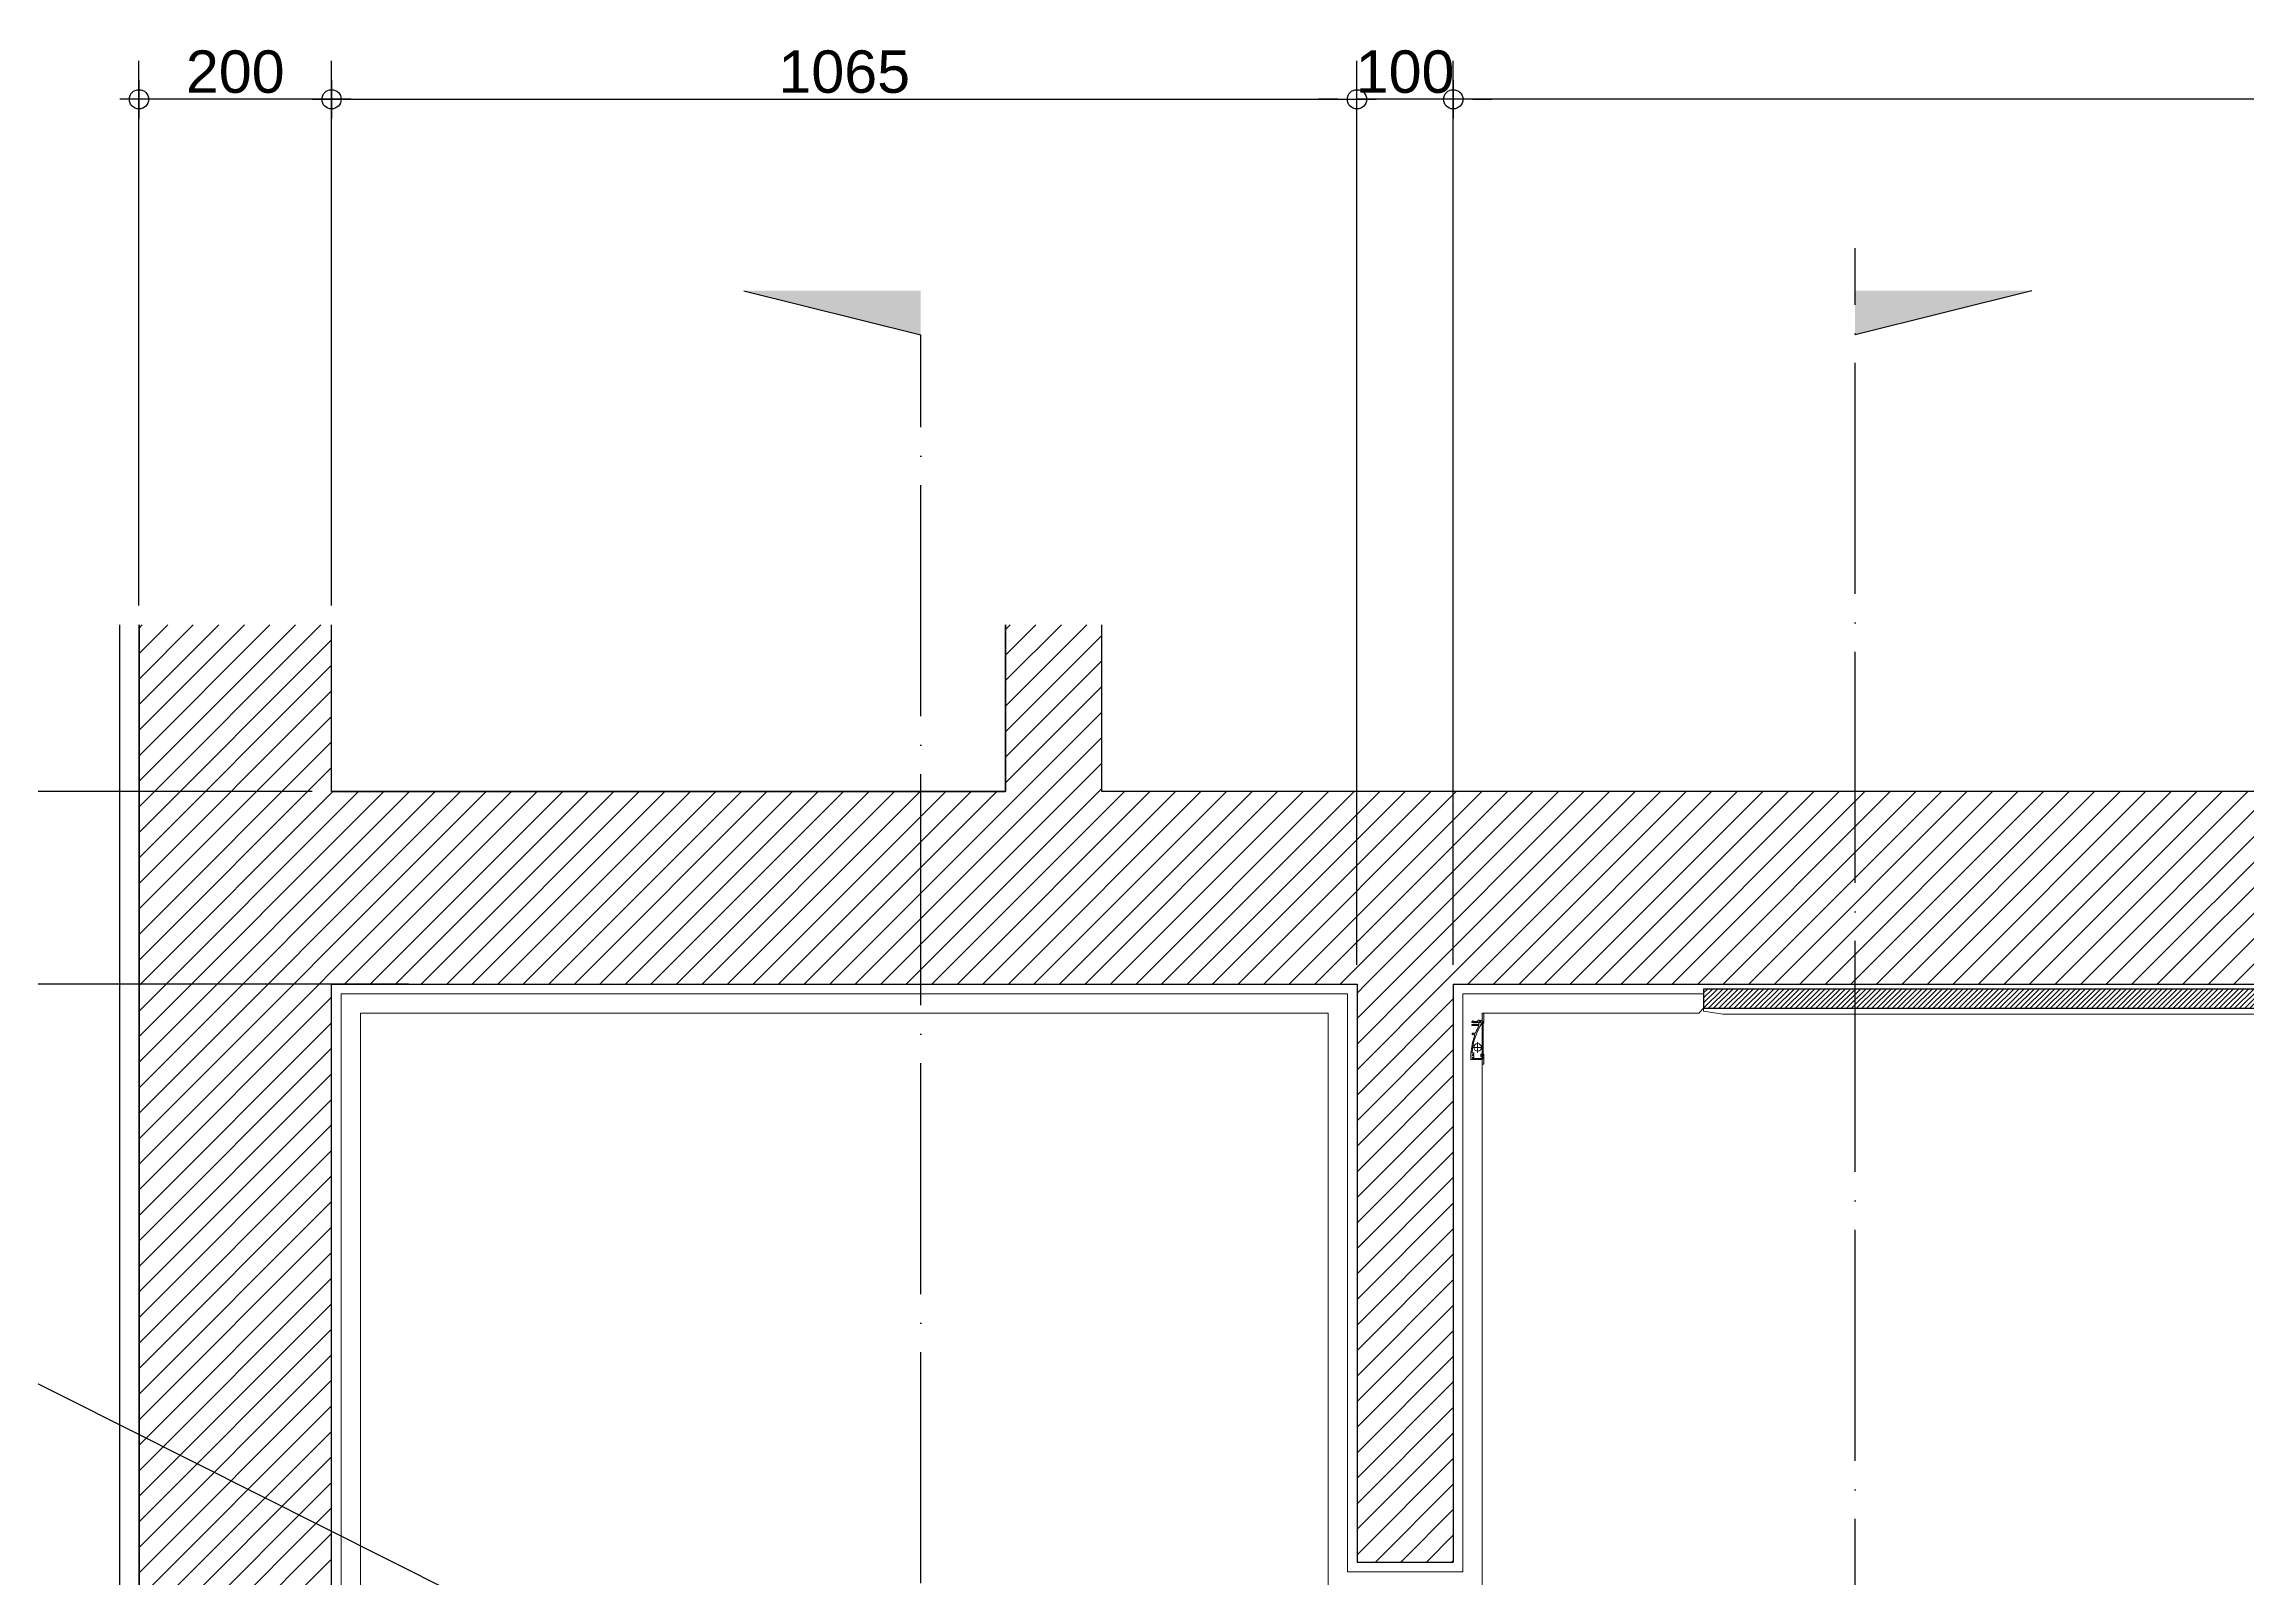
# Model space of a CAD drawing. Header units: inches. Extents: x 258415 to 640093, y 441672 to 945769.
# Drawn here: x 327311 to 329600, y 471097 to 472690 of the extents above; entities that cross this region are included whole.
import ezdxf

# ---------------------------------------------------------------- set-up
doc = ezdxf.new("R2010")
doc.units = ezdxf.units.IN
doc.header["$MEASUREMENT"] = 0
doc.linetypes.add('ACAD_ISO04W100', pattern=[30, 24, -3, 0, -3])
doc.linetypes.add('HIDDEN', pattern=[0.375, 0.25, -0.125])
for name, color, linetype in [('A-DIMESNION-1', 7, 'Continuous'), ('CQ Grg Gypsum', 41, 'Continuous'), ('CQ Plaster', 1, 'Continuous'), ('CQ Wall plan', 3, 'Continuous'), ('CQ Wood Section', 60, 'Continuous'), ('CQ_callout', 34, 'Continuous'), ('grab bar', 7, 'Continuous'), ('Layer1', 1, 'Continuous'), ('LIGHT', 130, 'Continuous'), ('xref grd floor$2$CQ Wall hatch_CHB', 8, 'Continuous')]:
    doc.layers.add(name, color=color, linetype=linetype)
for name, color, linetype, lineweight in [('CQ lighting plan', 7, 'Continuous', 0), ('CQ Marble', 6, 'Continuous', 0), ('CQ Mirror-Glass', 4, 'Continuous', 0), ('CQ plan and elev dimension', 252, 'Continuous', 35), ('CQ wooh hatch', 8, 'HIDDEN', 18)]:
    doc.layers.add(name, color=color, linetype=linetype, lineweight=lineweight)
doc.styles.get("Standard").update_dxf_attribs({"font": 'arial.ttf'})
doc.dimstyles.new('CQ Anno', dxfattribs={"dimscale": 40, "dimtxt": 2.2, "dimasz": 0.75, "dimexe": 1, "dimexo": 0.5, "dimgap": 0.5, "dimtad": 1, "dimrnd": 1, "dimdsep": 46, "dimtxsty": 'Standard', "dimblk": 'x-04-bw-gf-dim-50$0$DIM12', "dimcen": 0.0025, "dimdle": 0.5, "dimclrd": 8, "dimclre": 8, "dimclrt": 2, "dimazin": 2, "dimtfac": 1, "dimtix": 1, "dimtmove": 1, "dimatfit": 0, "dimfxl": 50, "dimtolj": 1, "dimtzin": 0, "dimlwd": -1, "dimarcsym": 1})
doc.dimstyles.get("Standard").update_dxf_attribs({"dimtxt": 0.18, "dimasz": 0.18, "dimexe": 0.18, "dimexo": 0.0625, "dimgap": 0.09, "dimtad": 0, "dimtih": 1, "dimtoh": 1, "dimdec": 4, "dimzin": 0, "dimdsep": 46, "dimtxsty": 'Standard', "dimcen": 0.09, "dimadec": 0, "dimazin": 0, "dimtfac": 1, "dimtdec": 4, "dimtofl": 0, "dimtmove": 0, "dimatfit": 3, "dimfxl": 1, "dimtolj": 1, "dimtzin": 0, "dimarcsym": 0})
pattern_1 = [(45, (0, 0), (-13.25825214724776, 13.25825214724776), [])]

# ---------------------------------------------------------------- blocks, each defined once
blk = doc.blocks.new('ff-12 wall plan')
at = {"layer": 'xref grd floor$2$CQ Wall hatch_CHB'}
h = blk.add_hatch(dxfattribs=at)
h.set_pattern_fill('ANSI31,_O', color=8, scale=149.9999999999999)
h.set_pattern_definition(pattern_1)
h.paths.add_polyline_path([(312955.4133405845, 471814.0932736812), (312955.4133405845, 471914.0942156951), (312585.4358877021, 471914.0942156953), (312585.4358877013, 471259.093990747), (312535.4358877023, 471259.0939907471), (312535.435911047, 471914.0942342794), (311605.4358853563, 471914.0942342795), (311605.4358872794, 471964.0942674257), (312955.4133405844, 471964.0942155048), (312955.4133405845, 472087.2704699613), (311505.4358853564, 472087.2704699612), (311505.4358853565, 471914.0937517811), (311355.4358853562, 471914.0937517806), (311355.4358853562, 472087.2704699612), (311255.4358853563, 472087.2704699612), (311255.4358791843, 471914.0942799), (309755.435885912, 471914.0943333614), (309755.435885912, 472087.2704699613), (309655.4358859119, 472087.2704699613), (309655.4358859119, 471914.0943369254), (308955.435885912, 471914.0937512308), (308955.4358859118, 472087.2704699613), (308755.4358859118, 472087.2704699612), (308755.4358858778, 470864.0942289773), (308955.4358859039, 470864.0942289772), (308955.4358859117, 471714.0922848401), (312435.4358877018, 471714.0922832547), (312435.435887702, 471109.0939907472), (312635.4525025151, 471109.0939907471), (312635.4525025152, 471159.0939907472), (312785.435887702, 471159.0939907471), (312785.435887702, 471814.0932736812)])
h = blk.add_hatch(dxfattribs=at)
h.set_pattern_fill('ANSI31,_O', color=8, scale=149.9999999999999)
h.set_pattern_definition(pattern_1)
h.paths.add_polyline_path([(310020.4359439413, 471114.0942835013), (310120.4359436044, 471114.0942835014), (310120.4359436043, 471714.0942787008), (310020.4359439412, 471714.0942787008)])
at = {"layer": 'CQ Plaster', "elevation": -6.671285846727703e-06}
blk.add_lwpolyline([(308755.4358859118, 470864.0942289891), (308735.4358859117, 470864.0942289891), (308735.4358859117, 472087.2704699612)], dxfattribs=at)
at = {"layer": 'CQ Wall plan'}
for p, q in [((308755.4358859118, 470864.0942289772, -6.671285846727706e-06), (308755.4358859118, 472087.2704699612, -6.670911829405205e-06)), ((309755.435885912, 471914.0943333614, -6.673409225397168e-06), (309755.4358859119, 472087.2704699612, -6.673357332985819e-06)), ((311255.4358853564, 471914.0942799, -6.67707748078275e-06), (309755.435885912, 471914.0943333614, -6.673409225397168e-06)), ((308955.4358859117, 470864.0942289773, -6.671774947443829e-06), (308955.4358859117, 471714.0943585555, -6.671512752735336e-06)), ((310020.4359436043, 471714.0942787006, -6.674117214213706e-06), (310020.4359436035, 471114.0942835014, -6.674297004842893e-06)), ((310120.4359436043, 471714.0942787008, -6.674361764571767e-06), (310120.435943604, 471114.0942835013, -6.674541555200955e-06)), ((310020.4359436036, 471114.0942835013, -6.674297004842893e-06), (310120.4358128712, 471114.0942835014, -6.674541554881248e-06))]:
    blk.add_line(p, q, dxfattribs=at)
for points, elevation in [([(308755.4358859118, 472087.2704699612), (308755.4358858793, 470864.0942289773), (308955.4358859118, 470864.0942289891), (308955.4358859117, 471714.0922848401), (310020.4359436043, 471714.092284355)], -6.681258587563839e-06), ([(309655.4358859117, 471914.0943369253), (308955.4358859117, 471914.0943369255), (308955.4358859118, 472087.2704699613)], -6.671400930121327e-06), ([(308955.435885912, 471914.094336925), (309655.435885912, 471914.0943369257), (309655.4358859119, 472087.2704699615)], -6.673112782627758e-06), ([(309655.4358859119, 472087.2704699613), (309655.4358859119, 471914.0943369254), (308955.435885912, 471914.0937512308), (308955.4358859118, 472087.2704699613)], -6.681258587563839e-06), ([(311255.4358853563, 472087.2704699612), (311255.4358791843, 471914.0942799), (309755.435885912, 471914.0943333614), (309755.435885912, 472087.2704699613)], -6.681258587563839e-06), ([(310120.4359436043, 471714.0922843094), (312435.4358877018, 471714.0922832547), (312435.435887702, 471109.0939907472), (312635.4525025151, 471109.0939907471), (312635.4525025152, 471159.0939907472), (312785.435887702, 471159.0939907471), (312785.435887702, 471814.0932736812), (312955.4133405845, 471814.0932736812)], -6.681258587563839e-06)]:
    blk.add_lwpolyline(points, dxfattribs=dict(at, elevation=elevation))
blk = doc.blocks.new('ff-12 section line')
at = {"layer": 'Layer1'}
for points in [[(299570.3138324948, 470657.5658058788), (299753.8957531464, 470612.0384388979), (299753.8957531464, 470657.5658058787)], [(300907.816615923, 470657.5658058787), (300724.2346952714, 470612.0384388979), (300724.2346952714, 470657.5658058787)]]:
    blk.add_hatch(color=256, dxfattribs=at).paths.add_polyline_path(points)
at = {"layer": 'Layer1', "linetype": 'ACAD_ISO04W100', "ltscale": 10}
blk.add_line((300724.2346952704, 465241.2255511536, -7.793480507238251e-06), (300724.2346952714, 470701.9516987956, -7.793480507238377e-06), dxfattribs=at)
at = {"layer": 'Layer1'}
for p, q in [((299570.3138324948, 470657.5658058789, -7.793480507238338e-06), (299753.8957531464, 470612.0384388979, -7.793480507238338e-06)), ((300907.816615923, 470657.5658058789, -7.793480507239996e-06), (300724.2346952715, 470612.0384388979, -7.793480507239996e-06))]:
    blk.add_line(p, q, dxfattribs=at)
at = {"layer": 'Layer1', "linetype": 'ACAD_ISO04W100', "ltscale": 10, "elevation": -7.793480507238338e-06}
blk.add_lwpolyline([(300724.2346952711, 469015.4392119904), (299753.8957531464, 469015.4392119904), (299753.8957531464, 470612.0384388979)], dxfattribs=at)
blk = doc.blocks.new('ff-12 marble')
at = {"layer": 'CQ Marble'}
for q in [(310380.4359414254, 471704.0940545902, -6.681258587563839e-06), (310375.4359414254, 471684.0925073653, -6.681258587563839e-06)]:
    blk.add_line((310380.4359414254, 471689.0925073654, -6.681258587563839e-06), q, dxfattribs=at)
at = {"layer": 'CQ Marble', "elevation": -6.681258587563839e-06}
for points in [[(308955.4358859039, 470884.0942289773), (308965.4358859117, 470884.0942289812), (308965.4358859117, 471704.0943390794), (310010.4359436042, 471704.092303831), (310010.4359436034, 471104.0942835014), (310130.4358106923, 471104.0942835014), (310130.4359414254, 471704.0942700811), (310380.4359414254, 471704.0940545902)], [(308955.4358859117, 470864.0942289773), (308985.4358859117, 470864.0942289891), (308985.4358859117, 471684.0943001272), (309990.4359436042, 471684.0923427831), (309990.4359436034, 471084.0942835013), (310150.4358063345, 471084.0942835014), (310150.4359370677, 471684.0942528418), (310375.4374929587, 471684.0940588986)]]:
    blk.add_lwpolyline(points, dxfattribs=at)
blk = doc.blocks.new('atenalux street W1')
at = {"layer": 'LIGHT'}
h = blk.add_hatch(color=256, dxfattribs=at)
h.dxf.hatch_style = 1
edge = h.paths.add_edge_path()
edge.add_line((189311.544361494, -45178.70249296247), (189311.544361494, -45177.78030837011))
edge.add_line((189311.544361494, -45177.78030837011), (189310.5216382604, -45177.76164346467))
edge.add_arc((189310.570096797, -45177.16644036571), 0.5971724698803613, 94.65447739648891, 265.3455226035111, ccw=False)
edge.add_line((189310.5216382604, -45176.57123726674), (189311.544361494, -45176.57123726674))
edge.add_arc((189346.3096220456, -45230.52713333402), 64.18615163446958, 93.40311122150018, 122.79479146538421, ccw=False)
edge.add_line((189342.4994949228, -45166.45416717082), (189342.4994949228, -45168.08423558809))
edge.add_line((189342.4994949228, -45168.08423558809), (189344.0140486006, -45168.08423558809))
edge.add_line((189344.0140486006, -45168.08423558809), (189344.0140486006, -45166.87378189909))
edge.add_line((189344.0140486006, -45166.87378189909), (189345.2498391743, -45166.87378189909))
edge.add_line((189345.2498391743, -45166.87378189909), (189345.2498391743, -45168.08423558809))
edge.add_line((189345.2498391743, -45168.08423558809), (189347.2498391744, -45168.08423558804))
edge.add_line((189347.2498391744, -45168.08423558804), (189347.2498391744, -45166.87378189909))
edge.add_line((189347.2498391744, -45166.87378189909), (189348.1386771973, -45166.87378189909))
edge.add_line((189348.1386771973, -45166.87378189909), (189348.1386771973, -45177.09661979308))
edge.add_arc((189347.2935100805, -45177.09661979308), 0.8451671167567838, -180, 0, ccw=False)
edge.add_line((189346.4483429638, -45177.09661979308), (189346.4483429638, -45175.40640890249))
edge.add_line((189346.4483429638, -45175.40640890249), (189343.8187368719, -45175.40640890249))
edge.add_line((189343.8187368719, -45175.40640890249), (189343.818736872, -45176.57123726674))
edge.add_line((189343.818736872, -45176.57123726674), (189344.8414601055, -45176.57123726674))
edge.add_arc((189344.7972173665, -45177.16644036571), 0.596845163316831, -85.74889826573792, 85.74889826573792, ccw=False)
edge.add_line((189344.8414601055, -45177.76164346467), (189343.8187368719, -45177.76164346467))
edge.add_line((189343.8187368719, -45177.76164346467), (189343.8187368719, -45178.70249296247))
edge.add_line((189343.8187368719, -45178.70249296247), (189354.1815491829, -45178.70249296244))
edge.add_line((189354.1815491829, -45178.70249296244), (189354.1815491829, -45176.8947622962))
edge.add_line((189354.1815491829, -45176.8947622962), (189349.7544378615, -45176.89476229623))
edge.add_arc((189349.8646449506, -45176.2487326448), 0.6553624287413357, 180.7626765499996, 260.31902611595547, ccw=False)
edge.add_line((189349.2093405823, -45176.25745605864), (189349.2093405823, -45165.20249296246))
edge.add_line((189349.2093405823, -45165.20249296246), (189342.9913253668, -45165.20249296246))
edge.add_arc((189348.1008278033, -45237.0413021186), 72.02028544876345, 94.06828525702979, 108.6456811655841)
edge.add_arc((189322.2692895201, -45157.21580451013), 11.92015417419807, 274.75657119411545, 283.6131212538516, ccw=False)
edge.add_arc((189323.2460358859, -45168.43080352077), 0.664205240283495, 103.9858648051, 271.0095475196818, ccw=False)
edge.add_arc((189322.9148293984, -45167.07218293211), 0.7342194272356116, 283.4421902823797, 436.5578097176204)
edge.add_line((189323.0855090958, -45166.35807747196), (189321.8053294926, -45166.35807747196))
edge.add_line((189321.8053294926, -45166.35807747196), (189321.7185538104, -45170.01110056326))
edge.add_arc((189349.0640864349, -45240.60192101306), 75.70232550121848, 111.1754141484294, 117.0489561995768)
edge.add_arc((189314.5290669177, -45172.79738259274), 0.3979560864587856, 182.0035554219123, 285.93566567143563, ccw=False)
edge.add_line((189314.131354118, -45172.81129573949), (189314.131354118, -45166.21567115559))
edge.add_line((189314.131354118, -45166.21567115559), (189312.9221969616, -45166.21567115559))
edge.add_line((189312.9221969616, -45166.21567115559), (189312.9221969617, -45173.39474686085))
edge.add_line((189312.9221969617, -45173.39474686085), (189311.744999906, -45173.39474686082))
edge.add_arc((189311.7645455358, -45172.43558165922), 0.9593643289220275, 176.0124862120145, 268.8326024350229, ccw=False)
edge.add_line((189310.8075036089, -45172.36886834887), (189310.8075036088, -45171.33398759527))
edge.add_line((189310.8075036088, -45171.33398759527), (189311.3075036087, -45171.33398759527))
edge.add_line((189311.3075036087, -45171.33398759527), (189311.3075036087, -45170.83398759528))
edge.add_line((189311.3075036087, -45170.83398759528), (189310.8075036088, -45170.83398759528))
edge.add_line((189310.8075036088, -45170.83398759528), (189310.8075036088, -45170.33398759528))
edge.add_line((189310.8075036088, -45170.33398759528), (189311.3075036087, -45170.33398759528))
edge.add_line((189311.3075036087, -45170.33398759528), (189311.3075036087, -45169.8339875953))
edge.add_line((189311.3075036087, -45169.8339875953), (189310.8075036088, -45169.8339875953))
edge.add_line((189310.8075036088, -45169.8339875953), (189310.8075036088, -45169.3339875953))
edge.add_line((189310.8075036088, -45169.3339875953), (189311.3075036087, -45169.3339875953))
edge.add_line((189311.3075036087, -45169.3339875953), (189311.3075036087, -45168.83398759528))
edge.add_line((189311.3075036087, -45168.83398759528), (189310.8075036088, -45168.83398759528))
edge.add_line((189310.8075036088, -45168.83398759528), (189310.8075036088, -45168.33398759528))
edge.add_line((189310.8075036088, -45168.33398759528), (189311.3075036087, -45168.33398759528))
edge.add_line((189311.3075036087, -45168.33398759528), (189311.3075036087, -45167.83398759528))
edge.add_line((189311.3075036087, -45167.83398759528), (189310.8075036088, -45167.83398759528))
edge.add_line((189310.8075036088, -45167.83398759528), (189310.9442218188, -45166.21567115559))
edge.add_line((189310.9442218188, -45166.21567115559), (189309.7492691518, -45166.21567115559))
edge.add_line((189309.7492691518, -45166.21567115559), (189309.7492691518, -45166.79359193459))
edge.add_arc((189309.7600148737, -45167.40322789511), 0.6097306576607903, 91.00981700818687, 185.0814664245991)
edge.add_arc((189309.7121701708, -45167.45337831057), 0.5595028506178757, 180.3947439302755, 273.8019032641388)
edge.add_line((189309.7492691518, -45168.01164984435), (189309.7492691518, -45172.36886834887))
edge.add_line((189309.7492691518, -45172.36886834887), (189308.6075833197, -45172.36886834887))
edge.add_line((189308.6075833197, -45172.36886834887), (189308.6075833197, -45173.99064125259))
edge.add_line((189308.6075833197, -45173.99064125259), (189310.3813689281, -45173.99064125259))
edge.add_arc((189310.3813689281, -45174.62144593061), 0.6308046780177392, -90, 90, ccw=False)
edge.add_line((189310.3813689281, -45175.25225060863), (189308.8632641281, -45175.25225060863))
edge.add_line((189308.8632641281, -45175.25225060863), (189308.8632641281, -45176.89476229623))
edge.add_line((189308.8632641281, -45176.89476229623), (189301.1815491829, -45176.89476229622))
edge.add_line((189301.1815491829, -45176.89476229622), (189301.181549183, -45178.70249296247))
edge.add_line((189301.181549183, -45178.70249296247), (189311.544361494, -45178.70249296247))
at = {"layer": 'LIGHT', "lineweight": 0}
for p, q in [((189342.1507008898, -45172.09338820106), (189331.4527682346, -45172.09338820106)), ((189336.7727299246, -45166.71541723591), (189336.7727299246, -45177.41334989107))]:
    blk.add_line(p, q, dxfattribs=at)
blk.add_lwpolyline([(189311.544361494, -45178.70249296247), (189311.544361494, -45177.78030837011), (189310.5216382604, -45177.76164346467, -0.9218936095416584), (189310.5216382604, -45176.57123726674), (189311.544361494, -45176.57123726674, -0.1289531336027979), (189342.4994949228, -45166.45416717082), (189342.4994949228, -45168.08423558809), (189344.0140486006, -45168.08423558809), (189344.0140486006, -45166.87378189909), (189345.2498391743, -45166.87378189909), (189345.2498391743, -45168.08423558809), (189347.2498391744, -45168.08423558804), (189347.2498391744, -45166.87378189909), (189348.1386771973, -45166.87378189909), (189348.1386771973, -45177.09661979308, -1), (189346.4483429638, -45177.09661979308), (189346.4483429638, -45175.40640890249), (189343.8187368719, -45175.40640890249), (189343.818736872, -45176.57123726674), (189344.8414601055, -45176.57123726674, -0.9284266584803949), (189344.8414601055, -45177.76164346467), (189343.8187368719, -45177.76164346467), (189343.8187368719, -45178.70249296247), (189354.1815491829, -45178.70249296244), (189354.1815491829, -45176.8947622962), (189349.7544378615, -45176.89476229623, -0.3617795423175579), (189349.2093405823, -45176.25745605864), (189349.2093405823, -45165.20249296246), (189342.9913253668, -45165.20249296246, 0.0636918047558478), (189325.0748729697, -45168.80108728805, -0.0386632376615566), (189323.257738529, -45169.09490565852, -0.8927197955759222), (189323.0855090958, -45167.78628839226, 0.7891547695146983), (189323.0855090958, -45166.35807747196), (189321.8053294926, -45166.35807747196), (189321.7185538104, -45170.01110056326, 0.0256337742430223), (189314.6383288787, -45173.18004546086, -0.4873659497000562), (189314.131354118, -45172.81129573949), (189314.131354118, -45166.21567115559), (189312.9221969616, -45166.21567115559), (189312.9221969617, -45173.39474686085), (189311.744999906, -45173.39474686082, -0.4287044488086413), (189310.8075036089, -45172.36886834887), (189310.8075036088, -45171.33398759527), (189311.3075036087, -45171.33398759527), (189311.3075036087, -45170.83398759528), (189310.8075036088, -45170.83398759528), (189310.8075036088, -45170.33398759528), (189311.3075036087, -45170.33398759528), (189311.3075036087, -45169.8339875953), (189310.8075036088, -45169.8339875953), (189310.8075036088, -45169.3339875953), (189311.3075036087, -45169.3339875953), (189311.3075036087, -45168.83398759528), (189310.8075036088, -45168.83398759528), (189310.8075036088, -45168.33398759528), (189311.3075036087, -45168.33398759528), (189311.3075036087, -45167.83398759528), (189310.8075036088, -45167.83398759528), (189310.9442218188, -45166.21567115559), (189309.7492691518, -45166.21567115559), (189309.7492691518, -45166.79359193459, 0.4351841613803261), (189309.1526805989, -45167.45723302045, 0.4317400117479343), (189309.7492691518, -45168.01164984435), (189309.7492691518, -45172.36886834887), (189308.6075833197, -45172.36886834887), (189308.6075833197, -45173.99064125259), (189310.3813689281, -45173.99064125259, -0.9999999999999998), (189310.3813689281, -45175.25225060863), (189308.8632641281, -45175.25225060863), (189308.8632641281, -45176.89476229623), (189301.1815491829, -45176.89476229622), (189301.181549183, -45178.70249296247), (189311.544361494, -45178.70249296247)], format="xyb", dxfattribs=at)
blk.add_lwpolyline([(189310.7577878961, -45176.7779338134), (189344.6053104699, -45176.7779338134), (189344.6053104699, -45177.76164346467), (189310.7577878961, -45177.76164346467)], close=True, dxfattribs=at)
blk.add_circle((189336.7727299246, -45172.06438356351), 4, dxfattribs=at)
blk = doc.blocks.new('vanity mirror ff-12')
at = {"layer": 'CQ wooh hatch', "linetype": 'ByBlock'}
h = blk.add_hatch(dxfattribs=at)
h.set_pattern_fill('ANSI31', color=256, scale=30, angle=-180)
h.set_pattern_definition([(225, (-192844.6069241861, 907538.2089795426), (2.651650429449553, -2.651650429449554), [])])
h.paths.add_polyline_path([(312175.4358877018, 471689.0925073654), (312175.4358877018, 471709.0925073655), (310380.4359414254, 471709.0925073656), (310380.4359414254, 471689.0925073654)])
at = {"layer": 'CQ Mirror-Glass', "elevation": -6.681258587563839e-06}
blk.add_lwpolyline([(311549.5650922137, 471683.0925073654), (312155.4135128601, 471683.0925073654, 0.037239687188083), (312155.4580149958, 471683.0958264595), (312175.4358877018, 471686.0925073653), (312175.4358877018, 471689.0925073654), (311549.5650922137, 471689.0925073654), (310380.3714226058, 471689.0925073655), (310380.3714226058, 471686.0925073654), (310400.3492953116, 471683.0958264595, 0.037239687188083), (310400.3937974473, 471683.0925073655)], format="xyb", close=True, dxfattribs=at)
at = {"layer": 'CQ Wood Section', "elevation": -6.681258587563839e-06}
blk.add_lwpolyline([(312175.4358877018, 471689.0925073654), (312175.4358877018, 471709.0925073655), (310380.3632658736, 471709.0925073656), (310380.3632658736, 471689.0925073652)], close=True, dxfattribs=at)
blk = doc.blocks.new('x-04-bw-gf-dim-50$0$DIM12')
at = {"color": 8}
blk.add_line((-0.9999999999999998, 0), (0.9999999999999999, -4.440892098500626e-16), dxfattribs=at)
blk.add_line((0, -1), (0, 0.9999999999999996))
blk.add_circle((0, -2.220446049250313e-16), 0.5)
blk = doc.blocks.new('*D1023')
at = {"layer": 'A-DIMESNION-1', "color": 8, "lineweight": -2, "ltscale": 0.05, "transparency": 16777216}
for p, q in [((327589.8430085361, 471914.0935477641), (326772.6887844196, 471914.0935477641)), ((327689.8427427025, 471714.0935969202), (326772.6887844196, 471714.0935969202))]:
    blk.add_line(p, q, dxfattribs=at)
at = {"layer": 'A-DIMESNION-1', "color": 8, "ltscale": 0.05, "transparency": 16777216}
blk.add_line((326812.6887844196, 471894.0935477641), (326812.6887844196, 471734.0935969202), dxfattribs=at)
at = {"layer": 'Defpoints', "color": 0, "linetype": 'Continuous', "ltscale": 0.05, "transparency": 16777216}
for p in [(327609.8430085361, 471914.0935477641), (326812.6887844196, 471714.0935969202), (327709.8427427025, 471714.0935969202, -8.523451967311253e-09)]:
    blk.add_point(p, dxfattribs=at)
at = {"layer": 'A-DIMESNION-1', "color": 8, "linetype": 'Continuous', "ltscale": 0.05, "transparency": 16777216, "xscale": 20, "yscale": 20, "zscale": 20}
for p, rotation in [((326812.6887844196, 471914.0935477641), 90), ((326812.6887844196, 471714.0935969202), 270)]:
    blk.add_blockref('x-04-bw-gf-dim-50$0$DIM12', p, dxfattribs=dict(at, rotation=rotation))
at = {"layer": 'A-DIMESNION-1', "color": 2, "linetype": 'Continuous', "ltscale": 0.05, "transparency": 16777216, "insert": (326784.2235729599, 471814.093572342), "char_height": 44, "attachment_point": 5, "rotation": 90}
blk.add_mtext('\\A1;200', dxfattribs=at)
blk = doc.blocks.new('*D1028')
at = {"layer": 'A-DIMESNION-1', "color": 8, "lineweight": -2, "ltscale": 0.05, "transparency": 16777216}
for p, q in [((327689.8427427025, 471714.0935969202), (326772.6887844196, 471714.0935969202)), ((327389.8430085359, 470864.0940255107), (326772.6887844196, 470864.0940255107))]:
    blk.add_line(p, q, dxfattribs=at)
at = {"layer": 'A-DIMESNION-1', "color": 8, "ltscale": 0.05, "transparency": 16777216}
blk.add_line((326812.6887844196, 470884.0940255107), (326812.6887844196, 471694.0935969202), dxfattribs=at)
at = {"layer": 'Defpoints', "color": 0, "linetype": 'Continuous', "ltscale": 0.05, "transparency": 16777216}
for p in [(326812.6887844196, 471714.0935969202), (327709.8427427025, 471714.0935969202, -8.523451967311253e-09), (327409.8430085359, 470864.0940255107, 9.972296788556539e-09)]:
    blk.add_point(p, dxfattribs=at)
at = {"layer": 'A-DIMESNION-1', "color": 8, "linetype": 'Continuous', "ltscale": 0.05, "transparency": 16777216, "xscale": 20, "yscale": 20, "zscale": 20}
for p, rotation in [((326812.6887844196, 471714.0935969202), 90), ((326812.6887844196, 470864.0940255107), 270)]:
    blk.add_blockref('x-04-bw-gf-dim-50$0$DIM12', p, dxfattribs=dict(at, rotation=rotation))
at = {"layer": 'A-DIMESNION-1', "color": 2, "linetype": 'Continuous', "ltscale": 0.05, "transparency": 16777216, "insert": (326784.2235729599, 471289.0938112153), "char_height": 44, "attachment_point": 5, "rotation": 90}
blk.add_mtext('\\A1;850', dxfattribs=at)
blk = doc.blocks.new('*D1068')
at = {"layer": 'A-DIMESNION-1', "color": 8, "lineweight": -2, "ltscale": 0.05, "transparency": 16777216}
for p, q in [((327409.8430085358, 472107.2702664943), (327409.8430085358, 472672.9997965331)), ((327609.8430085358, 472107.2702664942), (327609.8430085358, 472672.9997965331))]:
    blk.add_line(p, q, dxfattribs=at)
at = {"layer": 'A-DIMESNION-1', "color": 8, "ltscale": 0.05, "transparency": 16777216}
blk.add_line((327589.8430085358, 472632.9997965331), (327429.8430085358, 472632.9997965331), dxfattribs=at)
at = {"layer": 'Defpoints', "color": 0, "linetype": 'Continuous', "ltscale": 0.05, "transparency": 16777216}
for p in [(327409.8430085358, 472632.9997965331), (327409.8430085358, 472087.2702664943, -6.670635837183675e-06), (327609.8430085358, 472087.2702664942, -6.671124937899798e-06)]:
    blk.add_point(p, dxfattribs=at)
at = {"layer": 'A-DIMESNION-1', "color": 8, "linetype": 'Continuous', "ltscale": 0.05, "transparency": 16777216, "xscale": 20, "yscale": 20, "zscale": 20, "rotation": 180}
blk.add_blockref('x-04-bw-gf-dim-50$0$DIM12', (327409.8430085358, 472632.9997965331), dxfattribs=at)
at = {"layer": 'A-DIMESNION-1', "color": 8, "linetype": 'Continuous', "ltscale": 0.05, "transparency": 16777216, "xscale": 20, "yscale": 20, "zscale": 20}
blk.add_blockref('x-04-bw-gf-dim-50$0$DIM12', (327609.8430085358, 472632.9997965331), dxfattribs=at)
at = {"layer": 'A-DIMESNION-1', "color": 2, "linetype": 'Continuous', "ltscale": 0.05, "transparency": 16777216, "insert": (327509.8430085358, 472661.4650079928), "char_height": 44, "attachment_point": 5}
blk.add_mtext('\\A1;200', dxfattribs=at)
blk = doc.blocks.new('*D1073')
at = {"layer": 'A-DIMESNION-1', "color": 8, "lineweight": -2, "ltscale": 0.05, "transparency": 16777216}
for p, q in [((327609.8430085358, 472107.2702664942), (327609.8430085358, 472672.9997965331)), ((328674.8430662283, 471734.0940752337), (328674.8430662283, 472672.9997965331))]:
    blk.add_line(p, q, dxfattribs=at)
at = {"layer": 'A-DIMESNION-1', "color": 8, "ltscale": 0.05, "transparency": 16777216}
blk.add_line((327629.8430085358, 472632.9997965331), (328654.8430662283, 472632.9997965331), dxfattribs=at)
at = {"layer": 'Defpoints', "color": 0, "linetype": 'Continuous', "ltscale": 0.05, "transparency": 16777216}
for p in [(328674.8430662283, 472632.9997965331), (327609.8430085358, 472087.2702664942, -6.671124937899798e-06), (328674.8430662283, 471714.0940752337, -6.673841221992176e-06)]:
    blk.add_point(p, dxfattribs=at)
at = {"layer": 'A-DIMESNION-1', "color": 8, "linetype": 'Continuous', "ltscale": 0.05, "transparency": 16777216, "xscale": 20, "yscale": 20, "zscale": 20, "rotation": 180}
blk.add_blockref('x-04-bw-gf-dim-50$0$DIM12', (327609.8430085358, 472632.9997965331), dxfattribs=at)
at = {"layer": 'A-DIMESNION-1', "color": 8, "linetype": 'Continuous', "ltscale": 0.05, "transparency": 16777216, "xscale": 20, "yscale": 20, "zscale": 20}
blk.add_blockref('x-04-bw-gf-dim-50$0$DIM12', (328674.8430662283, 472632.9997965331), dxfattribs=at)
at = {"layer": 'A-DIMESNION-1', "color": 2, "linetype": 'Continuous', "ltscale": 0.05, "transparency": 16777216, "insert": (328142.343037382, 472661.4650079928), "char_height": 44, "attachment_point": 5}
blk.add_mtext('\\A1;1065', dxfattribs=at)
blk = doc.blocks.new('*D1078')
at = {"layer": 'A-DIMESNION-1', "color": 8, "lineweight": -2, "ltscale": 0.05, "transparency": 16777216}
for p, q in [((328774.8430662283, 471734.0920808425), (328774.8430662283, 472672.9997965331)), ((331089.8430103257, 471734.0920797878), (331089.8430103257, 472672.9997965331))]:
    blk.add_line(p, q, dxfattribs=at)
at = {"layer": 'A-DIMESNION-1', "color": 8, "ltscale": 0.05, "transparency": 16777216}
blk.add_line((331069.8430103257, 472632.9997965331), (328794.8430662283, 472632.9997965331), dxfattribs=at)
at = {"layer": 'Defpoints', "color": 0, "linetype": 'Continuous', "ltscale": 0.05, "transparency": 16777216}
for p in [(328774.8430662283, 472632.9997965331), (328774.8430662283, 471714.0920808425, -6.680982595342309e-06), (331089.8430103257, 471714.0920797878, -6.680982595342309e-06)]:
    blk.add_point(p, dxfattribs=at)
at = {"layer": 'A-DIMESNION-1', "color": 8, "linetype": 'Continuous', "ltscale": 0.05, "transparency": 16777216, "xscale": 20, "yscale": 20, "zscale": 20, "rotation": 180}
blk.add_blockref('x-04-bw-gf-dim-50$0$DIM12', (328774.8430662283, 472632.9997965331), dxfattribs=at)
at = {"layer": 'A-DIMESNION-1', "color": 8, "linetype": 'Continuous', "ltscale": 0.05, "transparency": 16777216, "xscale": 20, "yscale": 20, "zscale": 20}
blk.add_blockref('x-04-bw-gf-dim-50$0$DIM12', (331089.8430103257, 472632.9997965331), dxfattribs=at)
at = {"layer": 'A-DIMESNION-1', "color": 2, "linetype": 'Continuous', "ltscale": 0.05, "transparency": 16777216, "insert": (329932.343038277, 472661.4800148141), "char_height": 44, "attachment_point": 5}
blk.add_mtext('\\A1;2315', dxfattribs=at)
blk = doc.blocks.new('*D1083')
at = {"layer": 'A-DIMESNION-1', "color": 8, "lineweight": -2, "ltscale": 0.05, "transparency": 16777216}
for p, q in [((328674.8430662283, 471734.0940752337), (328674.8430662283, 472672.9997965331)), ((328774.8430662283, 471734.0920808425), (328774.8430662283, 472672.9997965331))]:
    blk.add_line(p, q, dxfattribs=at)
at = {"layer": 'A-DIMESNION-1', "color": 8, "ltscale": 0.05, "transparency": 16777216}
for p, q in [((328654.8430662283, 472632.9997965331), (328634.8430662283, 472632.9997965331)), ((328774.8430662283, 472632.9997965331), (328674.8430662283, 472632.9997965331)), ((328794.8430662283, 472632.9997965331), (328814.8430662283, 472632.9997965331))]:
    blk.add_line(p, q, dxfattribs=at)
at = {"layer": 'Defpoints', "color": 0, "linetype": 'Continuous', "ltscale": 0.05, "transparency": 16777216}
for p in [(328674.8430662283, 472632.9997965331), (328674.8430662283, 471714.0940752337, -6.673841221992176e-06), (328774.8430662283, 471714.0920808425, -6.680982595342309e-06)]:
    blk.add_point(p, dxfattribs=at)
at = {"layer": 'A-DIMESNION-1', "color": 8, "linetype": 'Continuous', "ltscale": 0.05, "transparency": 16777216, "xscale": 20, "yscale": 20, "zscale": 20}
blk.add_blockref('x-04-bw-gf-dim-50$0$DIM12', (328674.8430662283, 472632.9997965331), dxfattribs=at)
at = {"layer": 'A-DIMESNION-1', "color": 8, "linetype": 'Continuous', "ltscale": 0.05, "transparency": 16777216, "xscale": 20, "yscale": 20, "zscale": 20, "rotation": 180}
blk.add_blockref('x-04-bw-gf-dim-50$0$DIM12', (328774.8430662283, 472632.9997965331), dxfattribs=at)
at = {"layer": 'A-DIMESNION-1', "color": 2, "linetype": 'Continuous', "ltscale": 0.05, "transparency": 16777216, "insert": (328724.8430662283, 472661.4650079928), "char_height": 44, "attachment_point": 5}
blk.add_mtext('\\A1;100', dxfattribs=at)

msp = doc.modelspace()

# ---------------------------------------------------------------- block references
at = {"layer": 'CQ Grg Gypsum'}
msp.add_blockref('ff-12 marble', (18654.47823368548, 2.328306436538696e-10), dxfattribs=at)
at = {"layer": 'CQ lighting plan', "color": 6, "xscale": -1, "rotation": 89.99999999999993}
msp.add_blockref('atenalux street W1', (283628.0193969057, 660985.2599538767, -7.58650966856251e-06), dxfattribs=at)
at = {"layer": 'CQ plan and elev dimension'}
msp.add_blockref('ff-12 section line', (28467.89771461493, 1776.575916690927, 4.211579103220965e-06), dxfattribs=at)
at = {"layer": 'CQ Wall plan'}
msp.add_blockref('ff-12 wall plan', (18654.47823368548, 2.328306436538696e-10), dxfattribs=at)
at = {"layer": 'grab bar'}
msp.add_blockref('vanity mirror ff-12', (18654.47823368548, 2.328306436538696e-10), dxfattribs=at)

# ---------------------------------------------------------------- dimensions: what is measured, and where the dimension line sits
at = {"layer": 'A-DIMESNION-1', "color": 64, "linetype": 'Continuous', "ltscale": 0.05}
for base, p1, p2, picture, middle in [((327409.8430085358, 472632.9997965331), (327609.8430085358, 472087.2702664942, -6.671124937899798e-06), (327409.8430085358, 472087.2702664943, -6.670635837183675e-06), '*D1068', (327509.8430085358, 472661.4650079928)), ((328674.8430662283, 472632.9997965331), (328774.8430662283, 471714.0920808425, -6.680982595342309e-06), (328674.8430662283, 471714.0940752337, -6.673841221992176e-06), '*D1083', (328724.8430662283, 472661.4650079928)), ((328774.8430662283, 472632.9997965331), (331089.8430103257, 471714.0920797878, -6.680982595342309e-06), (328774.8430662283, 471714.0920808425, -6.680982595342309e-06), '*D1078', (329932.343038277, 472661.4800148141))]:
    dim = msp.add_linear_dim(base=base, p1=p1, p2=p2, dimstyle='CQ Anno', override={"dimscale": 0, "dimasz": 1, "dimexe": 2, "dimexo": 1, "dimgap": 0.3, "dimcen": 0.005}, dxfattribs=at)
    dim.commit()
    dim.dimension.update_dxf_attribs({"geometry": picture, "text_midpoint": middle})
for base, p1, p2, angle, picture, middle in [((328674.8430662283, 472632.9997965331), (327609.8430085358, 472087.2702664942, -6.671124937899798e-06), (328674.8430662283, 471714.0940752337, -6.673841221992176e-06), 180, '*D1073', (328142.343037382, 472661.4650079928)), ((326812.6887844196, 471714.0935969202, -6.680982151294733e-06), (327609.843008536, 471914.0935477639, -6.680982595342309e-06), (327709.8427427023, 471714.09359692, -6.689505603262044e-06), 90, '*D1023', (326784.2235729599, 471814.093572342, -6.680982151294733e-06)), ((326812.6887844196, 471714.0935969202, -6.680982151294733e-06), (327409.8430085358, 470864.0940255104, -6.671009854506176e-06), (327709.8427427023, 471714.09359692, -6.689505603262044e-06), 270, '*D1028', (326784.2235729599, 471289.0938112153, -6.680982151294733e-06))]:
    dim = msp.add_linear_dim(base=base, p1=p1, p2=p2, angle=angle, dimstyle='CQ Anno', override={"dimscale": 0, "dimasz": 1, "dimexe": 2, "dimexo": 1, "dimgap": 0.3, "dimcen": 0.005}, dxfattribs=at)
    dim.commit()
    dim.dimension.update_dxf_attribs({"geometry": picture, "text_midpoint": middle})

# ---------------------------------------------------------------- leaders
at = {"layer": 'CQ_callout'}
msp.add_leader([(328373.2570516536, 470762.6086955016, -0.0007646715762260778), (327215.5726699102, 471344.0408317883, -0.0007646715762260778), (326606.0375872258, 471344.0408317884, -0.0007646715762260778)], dimstyle='Standard', override={"dimasz": 10, "dimldrblk": 'Dot', "dimfxl": 0.1, "dimarcsym": 2}, dxfattribs=at)

doc.saveas('drawing.dxf')
